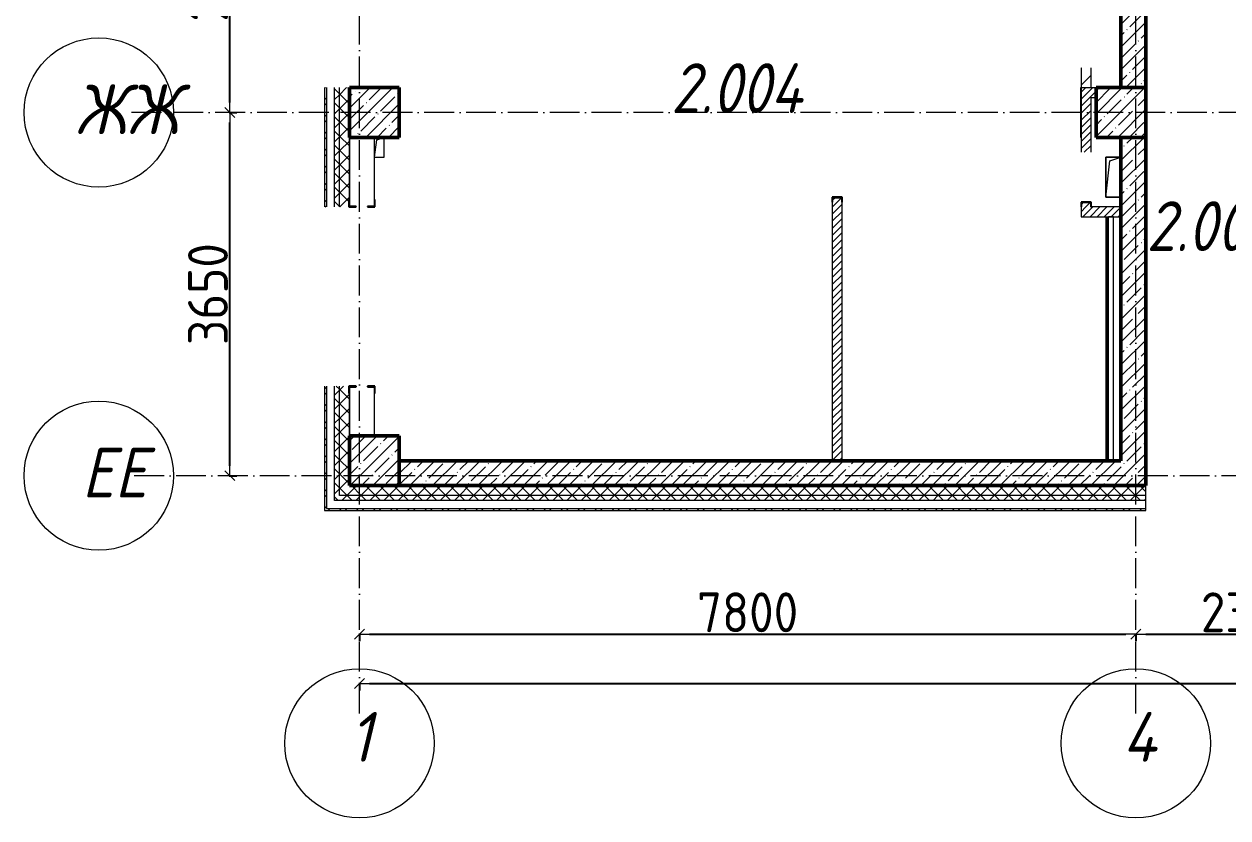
# Model space of a CAD drawing. Header units: millimetres. Extents: x -401725 to 250493, y 305116 to 802890.
# Drawn here: x -21310 to -9217, y 510858 to 518835 of the extents above; entities that cross this region are included whole.
import ezdxf

# ---------------------------------------------------------------- set-up
doc = ezdxf.new("R2010")
doc.units = ezdxf.units.MM
doc.linetypes.add('50_200_ШТРИХ_1Т_ш5_п1_п1_', pattern=[700, 500, -100, 0, -100])
for name, color, linetype, lineweight in [('A-____-____-DIMS', 7, 'Continuous', 9), ('A-FLOR-____-OTLN', 7, 'Continuous', 9), ('A-GENM-____-MCUT', 7, 'Continuous', 25), ('A-GENM-____-OTLN', 7, 'Continuous', 9), ('A-GENM-____-OTLN-1', 7, 'Continuous', 25), ('A-WALL-____-MCUT', 7, 'Continuous', 13), ('A-WALL-____-MCUT-1', 7, 'Continuous', 9), ('A-WALL-____-MCUT-2', 7, 'Continuous', 50), ('A-WALL-____-PATT-1', 7, 'Continuous', 9), ('A-WALL-FNSH-MCUT-1', 7, 'Continuous', 9), ('S-COLS-____-MCUT', 7, 'Continuous', 50), ('S-COLS-____-OTLN', 7, 'Continuous', 9), ('S-GRID-____-IDEN', 7, 'Continuous', 9), ('S-GRID-____-OTLN-1', 7, '50_200_ШТРИХ_1Т_ш5_п1_п1_', 9), ('Марки помещений', 7, 'Continuous', 9)]:
    doc.layers.add(name, color=color, linetype=linetype, lineweight=lineweight)
doc.styles.add('ISOCPEUR_I_2', font='isocpeui.ttf', dxfattribs={"width": 0.85, "height": 2.3})
doc.styles.add('ISOCPEUR_I_9', font='isocpeui.ttf', dxfattribs={"width": 0.9, "height": 250})
doc.styles.add('СПДС', font='isocpeur.ttf', dxfattribs={"width": 0.9})
doc.dimstyles.new('Размера А3', dxfattribs={"dimtxt": 200, "dimasz": 100, "dimexe": 70, "dimexo": 100, "dimgap": 20, "dimtad": 1, "dimdec": 0, "dimrnd": 10, "dimzin": 0, "dimdsep": 46, "dimtxsty": 'СПДС', "dimblk": 'ARROWHEAD_6', "dimcen": 1, "dimclrd": 256, "dimclre": 256, "dimclrt": 256, "dimazin": 0, "dimtfac": 1, "dimtdec": 0, "dimtmove": 2, "dimatfit": 3, "dimfxl": 1, "dimtolj": 1, "dimtzin": 0, "dimarcsym": 0})
pattern_1 = [(45, (-15591.66, 459015.94), (-70.71068, 70.71068), []), (135, (-15591.66, 459015.94), (-70.71068, -70.71068), [])]
pattern_2 = [(45, (-15591.66, 459015.94), (-114.04925, 114.04925), []), (45, (-15477.61, 459015.94), (-114.04925, 114.04925), [201.612, -40.322, 3.353, -36.97])]
pattern_3 = [(45, (-15591.663, 459015.94), (-35.35534, 35.35534), [])]
pattern_4 = [(45, (-15591.66, 459015.94), (-85.53659, 85.53659), []), (45, (-15534.64, 459015.94), (-85.53659, 85.53659), [])]

# ---------------------------------------------------------------- blocks, each defined once
blk = doc.blocks.new('BSC_Колонна _Прямоугольная - 500х500-V21-АР1_План отверстий 2 этажа в осях 1-64_Ю-ЯЯ')
at = {"layer": 'S-COLS-____-OTLN'}
h = blk.add_hatch(dxfattribs=at)
h.set_pattern_fill('FP_30', color=256, style=0, pattern_type=2)
h.set_pattern_definition([(45, (2200, -55431.04), (-114.04925, 114.04925), []), (45, (2314.05, -55431.04), (-114.04925, 114.04925), [201.613, -40.323, 3.353, -36.97])])
h.paths.add_polyline_path([(-250, -250), (250, -250), (250, 250), (-250, 250), (-250, 179)], flags=0)
at = {"layer": 'S-COLS-____-MCUT'}
for p, q in [((250, 250), (-250, 250)), ((-250, 250), (-250, -250)), ((250, -250), (250, 250)), ((-250, -250), (250, -250))]:
    blk.add_line(p, q, dxfattribs=at)
blk = doc.blocks.new('BSC_Колонна _Прямоугольная - 500х500-V57-АР1_План отверстий 2 этажа в осях 1-64_Ю-ЯЯ')
at = {"layer": 'S-COLS-____-OTLN'}
h = blk.add_hatch(dxfattribs=at)
h.set_pattern_fill('FP_68', color=256, style=0, pattern_type=2)
h.set_pattern_definition([(45, (2200, -58931.04), (-114.04925, 114.04925), []), (45, (2314.05, -58931.04), (-114.04925, 114.04925), [201.613, -40.323, 3.353, -36.97])])
h.paths.add_polyline_path([(-250, -250), (250, -250), (250, 250), (-250, 250), (-250, -92)], flags=0)
at = {"layer": 'S-COLS-____-MCUT'}
for p, q in [((250, 250), (-250, 250)), ((-250, 250), (-250, -250)), ((250, -250), (250, 250)), ((-250, -250), (250, -250))]:
    blk.add_line(p, q, dxfattribs=at)
blk = doc.blocks.new('BSC_Колонна _Прямоугольная - 500х500-V58-АР1_План отверстий 2 этажа в осях 1-64_Ю-ЯЯ')
at = {"layer": 'S-COLS-____-OTLN'}
h = blk.add_hatch(dxfattribs=at)
h.set_pattern_fill('FP_69', color=256, style=0, pattern_type=2)
h.set_pattern_definition([(45, (-5300, -58931.04), (-114.04925, 114.04925), []), (45, (-5185.95, -58931.04), (-114.04925, 114.04925), [201.613, -40.323, 3.353, -36.97])])
h.paths.add_polyline_path([(-250, -250), (250, -250), (250, 250), (-250, 250)], flags=0)
at = {"layer": 'S-COLS-____-MCUT'}
for p, q in [((250, 250), (-250, 250)), ((-250, 250), (-250, -250)), ((250, -250), (250, 250)), ((-250, -250), (250, -250))]:
    blk.add_line(p, q, dxfattribs=at)
blk = doc.blocks.new('Фахверк_СКБ_Уголок - 250_2700-27497298-АР1_План отверстий 2 этажа в осях 1-64_Ю-ЯЯ')
at = {"layer": 'A-GENM-____-MCUT'}
for p, q in [((200, 181), (125, 181)), ((125, 181), (125, 106)), ((131, 106), (131, 175)), ((131, 175), (200, 175)), ((200, 175), (200, 181)), ((125, 106), (131, 106)), ((131, -6), (125, -6)), ((125, -6), (125, -81)), ((125, -81), (200, -81)), ((131, -75), (131, -6)), ((200, -75), (131, -75)), ((200, -81), (200, -75))]:
    blk.add_line(p, q, dxfattribs=at)
blk = doc.blocks.new('154_Фахверк_СКБ_Швеллер - Тип_100_3960_зеркало-29769493-АР1_План отверстий 2 этажа в осях 1-64_Ю-ЯЯ')
at = {"layer": 'A-GENM-____-MCUT'}
for p, q in [((175, 50), (125, 50)), ((125, 50), (125, -50)), ((128, 47), (175, 47)), ((128, -47), (128, 47)), ((175, 47), (175, 50)), ((125, -50), (175, -50)), ((175, -47), (128, -47)), ((175, -50), (175, -47))]:
    blk.add_line(p, q, dxfattribs=at)
blk = doc.blocks.new('154_Фахверк_СКБ_Швеллер - Тип_100_3960-28331862-АР1_План отверстий 2 этажа в осях 1-64_Ю-ЯЯ')
at = {"layer": 'A-GENM-____-MCUT'}
for p, q in [((175, 50), (125, 50)), ((125, 50), (125, -50)), ((128, 47), (175, 47)), ((128, -47), (128, 47)), ((175, 47), (175, 50)), ((125, -50), (175, -50)), ((175, -47), (128, -47)), ((175, -50), (175, -47))]:
    blk.add_line(p, q, dxfattribs=at)
blk = doc.blocks.new('AR_Отверстие прямоугольное _в плите_ - AR_Отверстие прямоугольное _в плите_-30459278-АР1_План отверстий 2 этажа в осях 1-64_Ю-ЯЯ')
at = {"layer": 'A-GENM-____-OTLN'}
for p, q in [((75, 200), (-75, 200)), ((-75, 200), (-75, -200)), ((-75, -200), (-37, 163)), ((-37, 163), (75, 200)), ((-75, -200), (75, -200))]:
    blk.add_line(p, q, dxfattribs=at)
blk = doc.blocks.new('AR_Отверстие прямоугольное _в плите_ - AR_Отверстие прямоугольное _в плите_-V165-АР1_План отверстий 2 этажа в осях 1-64_Ю-ЯЯ')
at = {"layer": 'A-GENM-____-OTLN'}
for p, q in [((50, 100), (-50, 100)), ((-50, -100), (-25, 75)), ((-25, 75), (50, 100)), ((50, -100), (50, 100)), ((-50, -100), (50, -100))]:
    blk.add_line(p, q, dxfattribs=at)
blk = doc.blocks.new('Ось сетки - Круг_Ø6_00__ISO-2_5_0_9K_-25732049-АР1_План отверстий 2 этажа в осях 1-64_Ю-ЯЯ')
at = {"layer": 'S-GRID-____-IDEN'}
blk.add_circle((0, 0), 3, dxfattribs=at)
blk = doc.blocks.new('ARROWHEAD_6')
at = {"color": 0, "linetype": 'Continuous'}
for p, q in [((0, 0), (-1, 0)), ((-0.5, -0.5), (0.5, 0.5))]:
    blk.add_line(p, q, dxfattribs=at)
blk = doc.blocks.new('*D4592')
at = {"layer": 'A-____-____-DIMS', "lineweight": -2, "transparency": 16777216}
for p, q in [((-17942, 512710), (-17942, 512634)), ((-17842, 512704), (-10242, 512704)), ((-10142, 512710), (-10142, 512634))]:
    blk.add_line(p, q, dxfattribs=at)
at = {"layer": 'Defpoints', "color": 0, "lineweight": 30, "transparency": 16777216}
for p in [(-17942, 512810), (-10142, 512810), (-10142, 512704)]:
    blk.add_point(p, dxfattribs=at)
at = {"layer": 'A-____-____-DIMS', "lineweight": -2, "transparency": 16777216, "xscale": 100, "yscale": 100, "zscale": 100, "rotation": 180}
blk.add_blockref('ARROWHEAD_6', (-17942, 512704), dxfattribs=at)
at = {"layer": 'A-____-____-DIMS', "lineweight": -2, "transparency": 16777216, "xscale": 100, "yscale": 100, "zscale": 100}
blk.add_blockref('ARROWHEAD_6', (-10142, 512704), dxfattribs=at)
at = {"layer": 'A-____-____-DIMS', "transparency": 16777216, "insert": (-14042, 512924), "char_height": 400, "width": 2.49, "attachment_point": 5, "style": 'СПДС'}
blk.add_mtext('\\A1;7800', dxfattribs=at)
blk = doc.blocks.new('*D4593')
at = {"layer": 'A-____-____-DIMS', "lineweight": -2, "transparency": 16777216}
for p, q in [((-10142, 512710), (-10142, 512634)), ((-10042, 512704), (-7942, 512704)), ((-7842, 512710), (-7842, 512634))]:
    blk.add_line(p, q, dxfattribs=at)
at = {"layer": 'Defpoints', "color": 0, "lineweight": 30, "transparency": 16777216}
for p in [(-10142, 512810), (-7842, 512810), (-7842, 512704)]:
    blk.add_point(p, dxfattribs=at)
at = {"layer": 'A-____-____-DIMS', "lineweight": -2, "transparency": 16777216, "xscale": 100, "yscale": 100, "zscale": 100, "rotation": 180}
blk.add_blockref('ARROWHEAD_6', (-10142, 512704), dxfattribs=at)
at = {"layer": 'A-____-____-DIMS', "lineweight": -2, "transparency": 16777216, "xscale": 100, "yscale": 100, "zscale": 100}
blk.add_blockref('ARROWHEAD_6', (-7842, 512704), dxfattribs=at)
at = {"layer": 'A-____-____-DIMS', "transparency": 16777216, "insert": (-8992, 512924), "char_height": 400, "width": 2.49, "attachment_point": 5, "style": 'СПДС'}
blk.add_mtext('\\A1;2300', dxfattribs=at)
blk = doc.blocks.new('*D4614')
at = {"layer": 'A-____-____-DIMS', "lineweight": -2, "transparency": 16777216}
for p, q in [((-19249, 517947), (-19173, 517947)), ((-19243, 514397), (-19243, 517847)), ((-19249, 514297), (-19173, 514297))]:
    blk.add_line(p, q, dxfattribs=at)
at = {"layer": 'Defpoints', "color": 0, "lineweight": 30, "transparency": 16777216}
for p in [(-19349, 517947), (-19243, 517947), (-19349, 514297)]:
    blk.add_point(p, dxfattribs=at)
at = {"layer": 'A-____-____-DIMS', "lineweight": -2, "transparency": 16777216, "xscale": 100, "yscale": 100, "zscale": 100}
for p, rotation in [((-19243, 517947), 90), ((-19243, 514297), 270)]:
    blk.add_blockref('ARROWHEAD_6', p, dxfattribs=dict(at, rotation=rotation))
at = {"layer": 'A-____-____-DIMS', "transparency": 16777216, "insert": (-19463, 516122), "char_height": 400, "width": 2.49, "attachment_point": 5, "rotation": 90, "style": 'СПДС'}
blk.add_mtext('\\A1;3650', dxfattribs=at)
blk = doc.blocks.new('*D4615')
at = {"layer": 'A-____-____-DIMS', "lineweight": -2, "transparency": 16777216}
for p, q in [((-19249, 520797), (-19173, 520797)), ((-19243, 518047), (-19243, 520697)), ((-19249, 517947), (-19173, 517947))]:
    blk.add_line(p, q, dxfattribs=at)
at = {"layer": 'Defpoints', "color": 0, "lineweight": 30, "transparency": 16777216}
for p in [(-19349, 520797), (-19243, 520797), (-19349, 517947)]:
    blk.add_point(p, dxfattribs=at)
at = {"layer": 'A-____-____-DIMS', "lineweight": -2, "transparency": 16777216, "xscale": 100, "yscale": 100, "zscale": 100}
for p, rotation in [((-19243, 520797), 90), ((-19243, 517947), 270)]:
    blk.add_blockref('ARROWHEAD_6', p, dxfattribs=dict(at, rotation=rotation))
at = {"layer": 'A-____-____-DIMS', "transparency": 16777216, "insert": (-19463, 519372), "char_height": 400, "width": 2.49, "attachment_point": 5, "rotation": 90, "style": 'СПДС'}
blk.add_mtext('\\A1;2850', dxfattribs=at)
blk = doc.blocks.new('*D4590')
at = {"layer": 'A-____-____-DIMS', "lineweight": -2, "transparency": 16777216}
for p, q in [((-17942, 512214), (-17942, 512138)), ((-17842, 512208), (55358, 512208)), ((55458, 512214), (55458, 512138))]:
    blk.add_line(p, q, dxfattribs=at)
at = {"layer": 'Defpoints', "color": 0, "lineweight": 30, "transparency": 16777216}
for p in [(-17942, 512314), (55458, 512314), (55458, 512208)]:
    blk.add_point(p, dxfattribs=at)
at = {"layer": 'A-____-____-DIMS', "lineweight": -2, "transparency": 16777216, "xscale": 100, "yscale": 100, "zscale": 100, "rotation": 180}
blk.add_blockref('ARROWHEAD_6', (-17942, 512208), dxfattribs=at)
at = {"layer": 'A-____-____-DIMS', "lineweight": -2, "transparency": 16777216, "xscale": 100, "yscale": 100, "zscale": 100}
blk.add_blockref('ARROWHEAD_6', (55458, 512208), dxfattribs=at)
at = {"layer": 'A-____-____-DIMS', "transparency": 16777216, "insert": (18758, 512428), "char_height": 400, "width": 3.19, "attachment_point": 5, "style": 'СПДС'}
blk.add_mtext('\\A1;73400', dxfattribs=at)
blk = doc.blocks.new('2этаж')
at = {"layer": 'S-GRID-____-OTLN-1', "color": 251, "ltscale": 0.6, "true_color": 0x636466}
for p, q in [((-17941.7, 511907.5), (-17941.7, 549908.8)), ((-10141.7, 511907.5), (-10141.7, 549908.8)), ((59888.4, 517947), (-20260.4, 517947)), ((88482.7, 514297), (-20260.4, 514297))]:
    blk.add_line(p, q, dxfattribs=at)
at = {"layer": 'S-GRID-____-IDEN', "xscale": 250, "yscale": 250, "zscale": 99.99999999999993, "rotation": 89.9999999999998}
for p in [(-20560.4, 517947), (-20560.4, 514297)]:
    blk.add_blockref('Ось сетки - Круг_Ø6_00__ISO-2_5_0_9K_-25732049-АР1_План отверстий 2 этажа в осях 1-64_Ю-ЯЯ', p, dxfattribs=at)
at = {"layer": 'S-GRID-____-IDEN', "xscale": 250, "yscale": 250, "zscale": 99.99999999999993}
for p in [(-17941.7, 511607.5), (-10141.7, 511607.5)]:
    blk.add_blockref('Ось сетки - Круг_Ø6_00__ISO-2_5_0_9K_-25732049-АР1_План отверстий 2 этажа в осях 1-64_Ю-ЯЯ', p, dxfattribs=at)
at = {"layer": 'S-GRID-____-IDEN', "char_height": 500, "attachment_point": 1, "style": 'ISOCPEUR_I_9'}
for s, insert, width in [('ЖЖ', (-20797.8, 518228.9), 562.785), ('ЕЕ', (-20732.1, 514578.9), 404.05), ('\\fISOCPEUR|b0|i1|c204|p34|;\\W.9;1', (-18044.1, 511922.1), 144.304), ('\\fISOCPEUR|b0|i1|c204|p34|;\\W.9;4', (-10276.9, 511922.1), 223.671)]:
    blk.add_mtext(s, dxfattribs=dict(at, insert=insert, width=width))
at = {"layer": 'A-____-____-DIMS'}
for base, p1, p2, picture, middle in [((-19243.1, 520797), (-19349.1, 517947), (-19349.1, 520797), '*D4615', (-19463.1, 519372)), ((-19243.1, 517947), (-19349.1, 514297), (-19349.1, 517947), '*D4614', (-19463.1, 516122))]:
    dim = blk.add_linear_dim(base=base, p1=p1, p2=p2, angle=90, dimstyle='Размера А3', override={"dimtxt": 400}, dxfattribs=at)
    dim.commit()
    dim.dimension.update_dxf_attribs({"geometry": picture, "text_midpoint": middle})
for base, p1, p2, picture, middle in [((-10141.7, 512704.4), (-17941.7, 512810.5), (-10141.7, 512810.5), '*D4592', (-14041.7, 512924.4)), ((-7841.7, 512704.4), (-10141.7, 512810.5), (-7841.7, 512810.5), '*D4593', (-8991.7, 512924.4)), ((55458.3, 512207.6), (-17941.7, 512313.7), (55458.3, 512313.7), '*D4590', (18758.3, 512427.6))]:
    dim = blk.add_linear_dim(base=base, p1=p1, p2=p2, dimstyle='Размера А3', override={"dimtxt": 400}, dxfattribs=at)
    dim.commit()
    dim.dimension.update_dxf_attribs({"geometry": picture, "text_midpoint": middle})

msp = doc.modelspace()

# ---------------------------------------------------------------- hatches: boundary and pattern name
at = {"layer": 'A-WALL-____-PATT-1'}
h = msp.add_hatch(dxfattribs=at)
h.set_pattern_fill('FP_3', color=256, style=0, pattern_type=2)
h.set_pattern_definition(pattern_4)
h.paths.add_polyline_path([(-18291.6634, 513946.983), (-18271.6634, 513946.983), (-18271.6634, 515196.983), (-18291.6634, 515196.983), (-18291.6634, 514626.1205)], flags=0)
h.paths.add_polyline_path([(-18271.6634, 516996.983), (-18271.6634, 518196.983), (-18291.6634, 518196.983), (-18291.6634, 516996.983)], flags=0)
h.paths.add_polyline_path([(-18271.6634, 519996.983), (-18271.6634, 521046.983), (-18291.6634, 521046.983), (-18291.6634, 519996.983)], flags=0)
h.paths.add_polyline_path([(-18271.6634, 522846.983), (-18271.6634, 523996.983), (-18291.6634, 523996.983), (-18291.6634, 522846.983)], flags=0)
h.paths.add_polyline_path([(-18271.6634, 525796.983), (-18271.6634, 526866.983), (-18291.6634, 526866.983), (-18291.6634, 525796.983)], flags=0)
h = msp.add_hatch(dxfattribs=at)
h.set_pattern_fill('FP_1', color=256, style=0, pattern_type=2)
h.set_pattern_definition(pattern_1)
h.paths.add_polyline_path([(-18191.6634, 514046.983), (-18141.6634, 514046.983), (-18141.6634, 515196.983), (-18191.6634, 515196.983), (-18191.6634, 514626.1205)], flags=0)
h.paths.add_polyline_path([(-18191.6634, 516996.983), (-18141.6634, 516996.983), (-18141.6634, 518196.983), (-18191.6634, 518196.983), (-18191.6634, 517854.9452)], flags=0)
h.paths.add_polyline_path([(-18191.6634, 519996.983), (-18141.6634, 519996.983), (-18141.6634, 521046.983), (-18191.6634, 521046.983)], flags=0)
h.paths.add_polyline_path([(-18141.6634, 522846.983), (-18141.6634, 523996.983), (-18191.6634, 523996.983), (-18191.6634, 522846.983)], flags=0)
h.paths.add_polyline_path([(-18191.6634, 525796.983), (-18141.6634, 525796.983), (-18141.6634, 526696.983), (-18191.6634, 526696.983), (-18191.6634, 525927.0069)], flags=0)
h = msp.add_hatch(dxfattribs=at)
h.set_pattern_fill('FP_1', color=256, style=0, pattern_type=2)
h.set_pattern_definition(pattern_1)
h.paths.add_polyline_path([(-18141.6634, 514096.983), (-18041.6634, 514096.983), (-18041.6634, 515121.983), (-18047.6634, 515121.983), (-18047.6634, 515196.983), (-18141.6634, 515196.983), (-18141.6634, 514626.1205)], flags=0)
h.paths.add_polyline_path([(-18041.6634, 517696.985), (-18041.6634, 518196.983), (-18141.6634, 518196.983), (-18141.6634, 517696.983)], flags=0)
h.paths.add_polyline_path([(-18047.6634, 516996.983), (-18047.6634, 517071.983), (-18041.6634, 517071.983), (-18041.6634, 517696.985), (-18141.6634, 517696.983), (-18141.6634, 516996.983)], flags=0)
h.paths.add_polyline_path([(-18047.6634, 519996.983), (-18047.6634, 520071.983), (-18041.6634, 520071.983), (-18041.6634, 521046.983), (-18141.6634, 521046.983), (-18141.6634, 519996.983)], flags=0)
h.paths.add_polyline_path([(-18047.6634, 522846.983), (-18047.6634, 522921.983), (-18041.6634, 522921.983), (-18041.6634, 523921.983), (-18047.6634, 523921.983), (-18047.6634, 523996.983), (-18141.6634, 523996.983), (-18141.6634, 522846.983)], flags=0)
h.paths.add_polyline_path([(-18141.6634, 525796.983), (-18047.6634, 525796.983), (-18047.6634, 525871.983), (-18041.6634, 525871.983), (-18041.6634, 526696.983), (-18141.6634, 526696.983), (-18141.6634, 525927.0069)], flags=0)
h = msp.add_hatch(dxfattribs=at)
h.set_pattern_fill('FP_4', color=256, style=0, pattern_type=2)
h.set_pattern_definition([(45, (-15591.66, 459015.94), (-84.85281, 84.85281), [])])
h.paths.add_polyline_path([(-10591.6634, 518196.983), (-10591.6634, 518396.983), (-10691.6634, 518396.983), (-10691.6634, 518196.983)], flags=0)
h.paths.add_polyline_path([(-10591.6634, 519296.983), (-10591.6634, 519596.983), (-10691.6634, 519596.983), (-10691.6634, 519296.983), (-10607.048, 519296.983)], flags=0)
h.paths.add_polyline_path([(-10591.6634, 519896.983), (-10591.6634, 520846.983), (-10691.6634, 520846.983), (-10691.6634, 519896.983), (-10615.6634, 519896.983)], flags=0)
h = msp.add_hatch(dxfattribs=at)
h.set_pattern_fill('FP_13', color=256, style=0, pattern_type=2)
h.set_pattern_definition(pattern_2)
h.paths.add_polyline_path([(-10041.6634, 518196.983), (-10041.6634, 520546.983), (-10291.6634, 520546.983), (-10291.6634, 518196.983)], flags=0)
h = msp.add_hatch(dxfattribs=at)
h.set_pattern_fill('FP_5', color=256, style=0, pattern_type=2)
h.set_pattern_definition(pattern_3)
h.paths.add_polyline_path([(-10591.6634, 518096.983), (-10541.6634, 518096.983), (-10541.6634, 518196.983), (-10691.6634, 518196.983), (-10691.6634, 518096.983)], flags=0)
h = msp.add_hatch(dxfattribs=at)
h.set_pattern_fill('FP_5', color=256, style=0, pattern_type=2)
h.set_pattern_definition(pattern_3)
h.paths.add_polyline_path([(-10594.6634, 516996.983), (-10594.6634, 517043.983), (-10688.6634, 517043.983), (-10688.6634, 516996.983), (-10641.6634, 516996.983)], flags=0)
h.paths.add_polyline_path([(-10691.6634, 517546.983), (-10591.6634, 517546.983), (-10591.6634, 518096.983), (-10691.6634, 518096.983)], flags=0)
h = msp.add_hatch(dxfattribs=at)
h.set_pattern_fill('FP_13', color=256, style=0, pattern_type=2)
h.set_pattern_definition(pattern_2)
h.paths.add_polyline_path([(-10041.6634, 514446.983), (-10041.6634, 517696.983), (-10291.6634, 517696.983), (-10291.6634, 514446.983)], flags=0)
h = msp.add_hatch(dxfattribs=at)
h.set_pattern_fill('FP_5', color=256, style=0, pattern_type=2)
h.set_pattern_definition(pattern_3)
h.paths.add_polyline_path([(-13191.6634, 514446.983), (-13091.6634, 514446.983), (-13091.6634, 517046.983), (-13094.6634, 517046.983), (-13094.6634, 517093.983), (-13188.6634, 517093.983), (-13188.6634, 517046.983), (-13191.6634, 517046.983)], flags=0)
h = msp.add_hatch(dxfattribs=at)
h.set_pattern_fill('FP_5', color=256, style=0, pattern_type=2)
h.set_pattern_definition(pattern_3)
h.paths.add_polyline_path([(-10591.6634, 516896.983), (-10291.6634, 516896.983), (-10291.6634, 516996.983), (-10691.6634, 516996.983), (-10691.6634, 516896.983), (-10594.6634, 516896.983)], flags=0)
h = msp.add_hatch(dxfattribs=at)
h.set_pattern_fill('FP_13', color=256, style=0, pattern_type=2)
h.set_pattern_definition(pattern_2)
h.paths.add_polyline_path([(-10291.6634, 514196.983), (-10291.6634, 514446.983), (-17541.6634, 514446.983), (-17541.6634, 514196.983), (-12071.8431, 514196.983)], flags=0)
h = msp.add_hatch(dxfattribs=at)
h.set_pattern_fill('FP_13', color=256, style=0, pattern_type=2)
h.set_pattern_definition(pattern_2)
h.paths.add_polyline_path([(-2541.6634, 514196.983), (-2541.6634, 514446.983), (-9041.6634, 514446.983), (-9041.6634, 514196.983), (-3234.3398, 514196.983)], flags=0)
h.paths.add_polyline_path([(-10291.6634, 514196.983), (-10041.6634, 514196.983), (-10041.6634, 514446.983), (-10291.6634, 514446.983)], flags=0)
h = msp.add_hatch(dxfattribs=at)
h.set_pattern_fill('FP_1', color=256, style=0, pattern_type=2)
h.set_pattern_definition(pattern_1)
h.paths.add_polyline_path([(58628.1836, 514096.983), (58708.3366, 514096.983), (58708.3366, 514196.983), (52358.3366, 514196.983), (52358.3366, 514096.983), (55093.1822, 514096.983)], flags=0)
h.paths.add_polyline_path([(49408.3366, 514096.983), (51358.3366, 514096.983), (51358.3366, 514196.983), (49483.3366, 514196.983), (49483.3366, 514190.983), (49408.3366, 514190.983)], flags=0)
h.paths.add_polyline_path([(48408.3366, 514096.983), (48408.3366, 514190.983), (48333.3366, 514190.983), (48333.3366, 514196.983), (47383.3366, 514196.983), (47383.3366, 514190.983), (47308.3366, 514190.983), (47308.3366, 514096.983), (48023.1796, 514096.983)], flags=0)
h.paths.add_polyline_path([(44488.1782, 514096.983), (45508.3366, 514096.983), (45508.3366, 514190.983), (45433.3366, 514190.983), (45433.3366, 514196.983), (44383.3366, 514196.983), (44383.3366, 514190.983), (44308.3366, 514190.983), (44308.3366, 514096.983), (44383.3366, 514096.983)], flags=0)
h.paths.add_polyline_path([(42508.3366, 514096.983), (42508.3366, 514190.983), (42433.3366, 514190.983), (42433.3366, 514196.983), (41383.3366, 514196.983), (41383.3366, 514190.983), (41308.3366, 514190.983), (41308.3366, 514096.983), (41836.9272, 514096.983)], flags=0)
h.paths.add_polyline_path([(38743.8011, 514096.983), (39508.3366, 514096.983), (39508.3366, 514190.983), (39433.3366, 514190.983), (39433.3366, 514196.983), (38383.3366, 514196.983), (38383.3366, 514190.983), (38308.3366, 514190.983), (38308.3366, 514096.983), (38658.3366, 514096.983)], flags=0)
h.paths.add_polyline_path([(36433.3366, 514096.983), (36508.3366, 514096.983), (36508.3366, 514190.983), (36433.3366, 514190.983), (36433.3366, 514196.983), (35383.3366, 514196.983), (35383.3366, 514190.983), (35308.3366, 514190.983), (35308.3366, 514096.983), (35650.6749, 514096.983)], flags=0)
h.paths.add_polyline_path([(32308.3366, 514096.983), (33508.3366, 514096.983), (33508.3366, 514190.983), (33433.3366, 514190.983), (33433.3366, 514196.983), (32383.3366, 514196.983), (32383.3366, 514190.983), (32308.3366, 514190.983)], flags=0)
h.paths.add_polyline_path([(26883.3366, 514096.983), (26958.3366, 514096.983), (26958.3366, 514190.983), (26883.3366, 514190.983), (26883.3366, 514196.983), (25833.3366, 514196.983), (25833.3366, 514190.983), (25758.3366, 514190.983), (25758.3366, 514096.983), (26813.1715, 514096.983)], flags=0)
h.paths.add_polyline_path([(28833.3366, 514096.983), (30508.3366, 514096.983), (30508.3366, 514190.983), (30433.3366, 514190.983), (30433.3366, 514196.983), (28833.3366, 514196.983), (28833.3366, 514190.983), (28758.3366, 514190.983), (28758.3366, 514096.983)], flags=0)
h.paths.add_polyline_path([(23883.3366, 514096.983), (23958.3366, 514096.983), (23958.3366, 514190.983), (23883.3366, 514190.983), (23883.3366, 514196.983), (22833.3366, 514196.983), (22833.3366, 514190.983), (22758.3366, 514190.983), (22758.3366, 514096.983), (23608.3366, 514096.983)], flags=0)
h.paths.add_polyline_path([(20958.3366, 514096.983), (20958.3366, 514190.983), (20883.3366, 514190.983), (20883.3366, 514196.983), (19833.3366, 514196.983), (19833.3366, 514190.983), (19758.3366, 514190.983), (19758.3366, 514096.983), (20626.9192, 514096.983)], flags=0)
h.paths.add_polyline_path([(16758.3366, 514096.983), (17958.3366, 514096.983), (17958.3366, 514190.983), (17883.3366, 514190.983), (17883.3366, 514196.983), (16833.3366, 514196.983), (16833.3366, 514190.983), (16758.3366, 514190.983)], flags=0)
h.paths.add_polyline_path([(14958.3366, 514096.983), (14958.3366, 514190.983), (14883.3366, 514190.983), (14883.3366, 514196.983), (13833.3366, 514196.983), (13833.3366, 514190.983), (13758.3366, 514190.983), (13758.3366, 514096.983), (14883.3366, 514096.983)], flags=0)
h.paths.add_polyline_path([(11108.3366, 514096.983), (11958.3366, 514096.983), (11958.3366, 514190.983), (11883.3366, 514190.983), (11883.3366, 514196.983), (10833.3366, 514196.983), (10833.3366, 514190.983), (10758.3366, 514190.983), (10758.3366, 514096.983), (10905.6655, 514096.983)], flags=0)
h.paths.add_polyline_path([(8958.3366, 514096.983), (8958.3366, 514190.983), (8883.3366, 514190.983), (8883.3366, 514196.983), (7833.3366, 514196.983), (7833.3366, 514190.983), (7758.3366, 514190.983), (7758.3366, 514096.983), (8254.4145, 514096.983)], flags=0)
h.paths.add_polyline_path([(5958.3366, 514096.983), (5958.3366, 514190.983), (5883.3366, 514190.983), (5883.3366, 514196.983), (4833.3366, 514196.983), (4833.3366, 514190.983), (4758.3366, 514190.983), (4758.3366, 514096.983), (5883.3366, 514096.983)], flags=0)
h.paths.add_polyline_path([(2958.3366, 514096.983), (2958.3366, 514190.983), (2883.3366, 514190.983), (2883.3366, 514196.983), (1833.3366, 514196.983), (1833.3366, 514190.983), (1758.3366, 514190.983), (1758.3366, 514096.983), (2951.9125, 514096.983)], flags=0)
h.paths.add_polyline_path([(758.3366, 514096.983), (758.3366, 514190.983), (683.3366, 514190.983), (683.3366, 514196.983), (-9041.6634, 514196.983), (-9041.6634, 514096.983), (300.6615, 514096.983)], flags=0)
h.paths.add_polyline_path([(-10041.6634, 514096.983), (-10041.6634, 514196.983), (-18041.6634, 514196.983), (-18041.6634, 514096.983), (-12071.8431, 514096.983)], flags=0)
h = msp.add_hatch(dxfattribs=at)
h.set_pattern_fill('FP_1', color=256, style=0, pattern_type=2)
h.set_pattern_definition(pattern_1)
h.paths.add_polyline_path([(58708.3366, 514046.983), (58708.3366, 514096.983), (52358.3366, 514096.983), (52358.3366, 514046.983), (58628.1836, 514046.983)], flags=0)
h.paths.add_polyline_path([(51358.3366, 514046.983), (51358.3366, 514096.983), (49408.3366, 514096.983), (49408.3366, 514046.983), (49790.6802, 514046.983)], flags=0)
h.paths.add_polyline_path([(48408.3366, 514046.983), (48408.3366, 514096.983), (47308.3366, 514096.983), (47308.3366, 514046.983), (48023.1796, 514046.983)], flags=0)
h.paths.add_polyline_path([(45508.3366, 514046.983), (45508.3366, 514096.983), (44308.3366, 514096.983), (44308.3366, 514046.983), (44488.1782, 514046.983)], flags=0)
h.paths.add_polyline_path([(42508.3366, 514046.983), (42508.3366, 514096.983), (41308.3366, 514096.983), (41308.3366, 514046.983), (41836.9272, 514046.983)], flags=0)
h.paths.add_polyline_path([(39508.3366, 514046.983), (39508.3366, 514096.983), (38308.3366, 514096.983), (38308.3366, 514046.983), (39185.6762, 514046.983)], flags=0)
h.paths.add_polyline_path([(35308.3366, 514046.983), (36508.3366, 514046.983), (36508.3366, 514096.983), (35308.3366, 514096.983)], flags=0)
h.paths.add_polyline_path([(32999.4239, 514046.983), (33508.3366, 514046.983), (33508.3366, 514096.983), (32308.3366, 514096.983), (32308.3366, 514046.983)], flags=0)
h.paths.add_polyline_path([(28758.3366, 514046.983), (30508.3366, 514046.983), (30508.3366, 514096.983), (28758.3366, 514096.983)], flags=0)
h.paths.add_polyline_path([(25758.3366, 514046.983), (26958.3366, 514046.983), (26958.3366, 514096.983), (25758.3366, 514096.983)], flags=0)
h.paths.add_polyline_path([(23958.3366, 514046.983), (23958.3366, 514096.983), (22758.3366, 514096.983), (22758.3366, 514046.983), (23278.1702, 514046.983)], flags=0)
h.paths.add_polyline_path([(17958.3366, 514046.983), (17958.3366, 514096.983), (16758.3366, 514096.983), (16758.3366, 514046.983)], flags=0)
h.paths.add_polyline_path([(19758.3366, 514046.983), (20958.3366, 514046.983), (20958.3366, 514096.983), (19758.3366, 514096.983)], flags=0)
h.paths.add_polyline_path([(14958.3366, 514046.983), (14958.3366, 514096.983), (13758.3366, 514096.983), (13758.3366, 514046.983), (14440.6669, 514046.983)], flags=0)
h.paths.add_polyline_path([(11958.3366, 514046.983), (11958.3366, 514096.983), (10758.3366, 514096.983), (10758.3366, 514046.983), (11789.4159, 514046.983)], flags=0)
h.paths.add_polyline_path([(7758.3366, 514046.983), (8958.3366, 514046.983), (8958.3366, 514096.983), (7758.3366, 514096.983)], flags=0)
h.paths.add_polyline_path([(5958.3366, 514046.983), (5958.3366, 514096.983), (4758.3366, 514096.983), (4758.3366, 514046.983), (5603.1635, 514046.983)], flags=0)
h.paths.add_polyline_path([(2951.9125, 514046.983), (2958.3366, 514046.983), (2958.3366, 514096.983), (1758.3366, 514096.983), (1758.3366, 514046.983), (2068.1622, 514046.983)], flags=0)
h.paths.add_polyline_path([(758.3366, 514046.983), (758.3366, 514096.983), (-9041.6634, 514096.983), (-9041.6634, 514046.983), (300.6615, 514046.983)], flags=0)
h.paths.add_polyline_path([(-10041.6634, 514046.983), (-10041.6634, 514096.983), (-18141.6634, 514096.983), (-18141.6634, 514046.983), (-12071.8431, 514046.983)], flags=0)
h = msp.add_hatch(dxfattribs=at)
h.set_pattern_fill('FP_3', color=256, style=0, pattern_type=2)
h.set_pattern_definition(pattern_4)
h.paths.add_polyline_path([(29623.3366, 513946.983), (29623.3366, 513966.983), (28758.3366, 513966.983), (28758.3366, 513946.983), (29464.4225, 513946.983)], flags=0)
h.paths.add_polyline_path([(26813.1715, 513946.983), (26958.3366, 513946.983), (26958.3366, 513966.983), (25758.3366, 513966.983), (25758.3366, 513946.983)], flags=0)
h.paths.add_polyline_path([(23278.1702, 513946.983), (23958.3366, 513946.983), (23958.3366, 513966.983), (22758.3366, 513966.983), (22758.3366, 513946.983)], flags=0)
h.paths.add_polyline_path([(20958.3366, 513946.983), (20958.3366, 513966.983), (19758.3366, 513966.983), (19758.3366, 513946.983), (20626.9192, 513946.983)], flags=0)
h.paths.add_polyline_path([(17958.3366, 513946.983), (17958.3366, 513966.983), (16758.3366, 513966.983), (16758.3366, 513946.983)], flags=0)
h.paths.add_polyline_path([(14958.3366, 513946.983), (14958.3366, 513966.983), (13758.3366, 513966.983), (13758.3366, 513946.983), (14440.6669, 513946.983)], flags=0)
h.paths.add_polyline_path([(11789.4159, 513946.983), (11958.3366, 513946.983), (11958.3366, 513966.983), (10758.3366, 513966.983), (10758.3366, 513946.983), (10905.6655, 513946.983)], flags=0)
h.paths.add_polyline_path([(8958.3366, 513946.983), (8958.3366, 513966.983), (7758.3366, 513966.983), (7758.3366, 513946.983), (8254.4145, 513946.983)], flags=0)
h.paths.add_polyline_path([(5603.1635, 513946.983), (5958.3366, 513946.983), (5958.3366, 513966.983), (4758.3366, 513966.983), (4758.3366, 513946.983)], flags=0)
h.paths.add_polyline_path([(1758.3366, 513946.983), (2958.3366, 513946.983), (2958.3366, 513966.983), (1758.3366, 513966.983)], flags=0)
h.paths.add_polyline_path([(758.3366, 513946.983), (758.3366, 513966.983), (-9041.6634, 513966.983), (-9041.6634, 513946.983), (300.6615, 513946.983)], flags=0)
h.paths.add_polyline_path([(-10041.6634, 513946.983), (-10041.6634, 513966.983), (-18271.6634, 513966.983), (-18271.6634, 513946.983), (-12071.8431, 513946.983)], flags=0)

# ---------------------------------------------------------------- linework, layer by layer
for points in [[(-17791.6634, 518196.983), (-17541.6634, 518196.983)], [(-17541.6634, 517696.983), (-17541.6634, 518196.983)], [(-10691.6634, 517696.983), (-10691.6634, 518196.983)], [(-17791.6634, 517696.983), (-17541.6634, 517696.983)]]:
    msp.add_lwpolyline(points)
at = {"layer": 'A-FLOR-____-OTLN'}
for p, q in [((-10441.6634, 517496.983), (-10291.6634, 517496.983)), ((-10441.6634, 517096.983), (-10441.6634, 517496.983)), ((-10291.6634, 517096.983), (-10441.6634, 517096.983))]:
    msp.add_line(p, q, dxfattribs=at)
at = {"layer": 'A-WALL-____-MCUT'}
for p, q in [((-18271.6634, 518196.983), (-18271.6634, 516996.983)), ((-17791.6634, 517071.983), (-17791.6634, 517696.983)), ((-10366.6634, 516896.983), (-10416.6634, 516896.983)), ((-10416.6634, 514446.983), (-10416.6634, 516896.983)), ((-10366.6634, 514446.983), (-10366.6634, 516896.983)), ((-18271.6634, 515196.983), (-18271.6634, 513966.983)), ((-17791.6634, 514696.983), (-17791.6634, 515121.983)), ((-10041.6634, 513966.983), (-10041.6634, 514196.983)), ((-18271.6634, 513966.983), (-10041.6634, 513966.983))]:
    msp.add_line(p, q, dxfattribs=at)
at = {"layer": 'A-WALL-____-MCUT-1'}
for p, q in [((-18191.6634, 516996.983), (-18191.6634, 518196.983)), ((-18141.6634, 516996.983), (-18141.6634, 518196.983)), ((-18041.6634, 517696.983), (-18041.6634, 517071.983)), ((-18041.6634, 517071.983), (-18041.6634, 517696.983)), ((-10429.1634, 514446.983), (-10429.1634, 516896.983)), ((-18191.6634, 514046.983), (-18191.6634, 515196.983)), ((-18141.6634, 514096.983), (-18141.6634, 515196.983)), ((-18041.6634, 515121.983), (-18041.6634, 514696.983)), ((-18041.6634, 514696.983), (-18041.6634, 515121.983)), ((-10041.6634, 514046.983), (-18191.6634, 514046.983)), ((-10041.6634, 514096.983), (-18141.6634, 514096.983))]:
    msp.add_line(p, q, dxfattribs=at)
at = {"layer": 'A-WALL-____-MCUT-2'}
for p, q in [((-10291.6634, 520546.983), (-10291.6634, 518196.983)), ((-10041.6634, 518196.983), (-10041.6634, 520546.983)), ((-10291.6634, 517696.983), (-10291.6634, 514446.983)), ((-10041.6634, 514196.983), (-10041.6634, 517696.983)), ((-10291.6634, 514446.983), (-17541.6634, 514446.983)), ((-17541.6634, 514196.983), (-10041.6634, 514196.983)), ((-10291.6634, 514196.983), (-10041.6634, 514196.983))]:
    msp.add_line(p, q, dxfattribs=at)
at = {"layer": 'A-WALL-FNSH-MCUT-1'}
for p, q in [((-10691.6634, 518396.983), (-10691.6634, 517546.983)), ((-10591.6634, 518196.983), (-10591.6634, 518396.983)), ((-18291.6634, 518196.983), (-18291.6634, 516996.983)), ((-10691.6634, 518196.983), (-10541.6634, 518196.983)), ((-10591.6634, 517546.983), (-10591.6634, 518096.983)), ((-10591.6634, 518096.983), (-10541.6634, 518096.983)), ((-13191.6634, 517046.983), (-13191.6634, 514446.983)), ((-13091.6634, 514446.983), (-13091.6634, 517046.983)), ((-10691.6634, 516996.983), (-10691.6634, 516896.983)), ((-10691.6634, 516896.983), (-10291.6634, 516896.983)), ((-10291.6634, 516996.983), (-10591.6634, 516996.983)), ((-10441.6634, 516896.983), (-10441.6634, 514446.983)), ((-18291.6634, 515196.983), (-18291.6634, 513946.983)), ((-18291.6634, 513946.983), (-10041.6634, 513946.983)), ((-10041.6634, 513946.983), (-10041.6634, 513966.983))]:
    msp.add_line(p, q, dxfattribs=at)

# ---------------------------------------------------------------- block references
at = {"color": 18, "true_color": 0x000000}
msp.add_blockref('2этаж', (0, 0), dxfattribs=at)
at = {"layer": 'A-GENM-____-OTLN'}
for name, p in [('AR_Отверстие прямоугольное _в плите_ - AR_Отверстие прямоугольное _в плите_-V165-АР1_План отверстий 2 этажа в осях 1-64_Ю-ЯЯ', (-17741.6634, 517596.6355)), ('AR_Отверстие прямоугольное _в плите_ - AR_Отверстие прямоугольное _в плите_-30459278-АР1_План отверстий 2 этажа в осях 1-64_Ю-ЯЯ', (-10366.6634, 517296.983))]:
    msp.add_blockref(name, p, dxfattribs=at)
at = {"layer": 'A-GENM-____-OTLN-1'}
for name, p, rotation in [('Фахверк_СКБ_Уголок - 250_2700-27497298-АР1_План отверстий 2 этажа в осях 1-64_Ю-ЯЯ', (-17866.6634, 516871.983), 89.99999999999991), ('154_Фахверк_СКБ_Швеллер - Тип_100_3960-28331862-АР1_План отверстий 2 этажа в осях 1-64_Ю-ЯЯ', (-13141.6634, 517221.983), 269.9999999999999), ('154_Фахверк_СКБ_Швеллер - Тип_100_3960_зеркало-29769493-АР1_План отверстий 2 этажа в осях 1-64_Ю-ЯЯ', (-10641.6634, 517171.983), 269.9999999999999), ('Фахверк_СКБ_Уголок - 250_2700-27497298-АР1_План отверстий 2 этажа в осях 1-64_Ю-ЯЯ', (-17966.6634, 515321.983), 269.9999999999999)]:
    msp.add_blockref(name, p, dxfattribs=dict(at, rotation=rotation))
at = {"layer": 'S-COLS-____-OTLN'}
for name, p in [('BSC_Колонна _Прямоугольная - 500х500-V57-АР1_План отверстий 2 этажа в осях 1-64_Ю-ЯЯ', (-17791.6634, 517946.983)), ('BSC_Колонна _Прямоугольная - 500х500-V58-АР1_План отверстий 2 этажа в осях 1-64_Ю-ЯЯ', (-10291.6634, 517946.983)), ('BSC_Колонна _Прямоугольная - 500х500-V21-АР1_План отверстий 2 этажа в осях 1-64_Ю-ЯЯ', (-17791.6634, 514446.983))]:
    msp.add_blockref(name, p, dxfattribs=at)

# ---------------------------------------------------------------- texts
at = {"layer": 'Марки помещений', "char_height": 500, "attachment_point": 1, "style": 'ISOCPEUR_I_2'}
for s, insert, width in [('2.004', (-14811.3265, 518441.4868), 817.72125), ('2.008', (-10034.7884, 517054.6537), 785.65375)]:
    msp.add_mtext(s, dxfattribs=dict(at, insert=insert, width=width))

doc.saveas('drawing.dxf')
